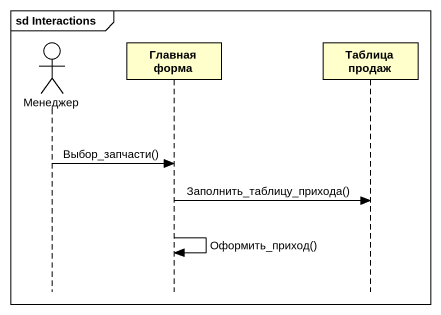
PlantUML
@startuml
mainframe sd Interactions
hide footbox
actor Менеджер
participant "Главная форма" as Главная_форма
participant "Таблица продаж" as Таблица_продаж

Менеджер -> Главная_форма : Выбор_запчасти()
Главная_форма -> Таблица_продаж : Заполнить_таблицу_прихода()
Главная_форма -> Главная_форма : Оформить_приход()
@enduml
